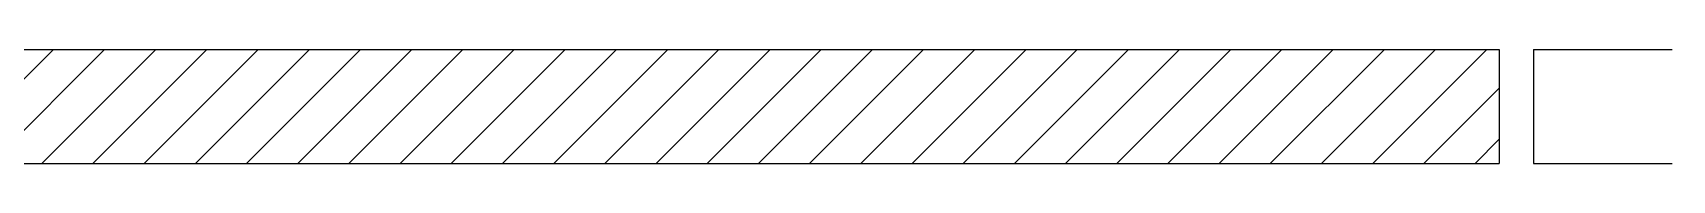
# Model space of a CAD drawing. Extents: x 500 to 100500, y -14500 to 21140.
# Drawn here: x 14948 to 16386, y -8668 to -8568 of the extents above; entities that cross this region are included whole.
import ezdxf

# ---------------------------------------------------------------- set-up
doc = ezdxf.new("R2010")
doc.units = 0
doc.layers.get('0').update_dxf_attribs({"linetype": 'CONTINUOUS'})

# ---------------------------------------------------------------- blocks, each defined once
blk = doc.blocks.new('Kjfsjyjyjjy')
h = blk.add_hatch()
h.set_pattern_fill('ANSI31', color=2, scale=10)
h.set_pattern_definition([(45, (420232.34, 192757.13), (-22.4506403, 22.4506403), [])])
h.paths.add_polyline_path([(84475.6, -109240.9), (89475.6, -109240.9), (89475.6, -109340.9), (84475.6, -109340.9)])
at = {"color": 5}
for p, q in [((84475.6, -109240.9, -10.5), (89475.6, -109240.9, 22.9)), ((89505.6, -109240.9, 22.9), (89627.4, -109240.9, 22.9)), ((89505.6, -109240.9, 100.4), (89505.6, -109340.9, 100.4)), ((89505.6, -109340.9, 22.9), (89627.4, -109340.9, 22.9))]:
    blk.add_line(p, q, dxfattribs=at)
at = {"color": 2}
for p, q in [((84475.6, -109240.9, -10.5), (89475.6, -109240.9, 100.4)), ((84475.6, -109340.9, -10.5), (89475.6, -109340.9, 100.4))]:
    blk.add_line(p, q, dxfattribs=at)
blk.add_line((89475.6, -109240.9, 100.4), (89475.6, -109340.9, 100.4))

msp = doc.modelspace()

# ---------------------------------------------------------------- block references
msp.add_blockref('Kjfsjyjyjjy', (-73241.81, 100672.91, 12.09))

doc.saveas('drawing.dxf')
